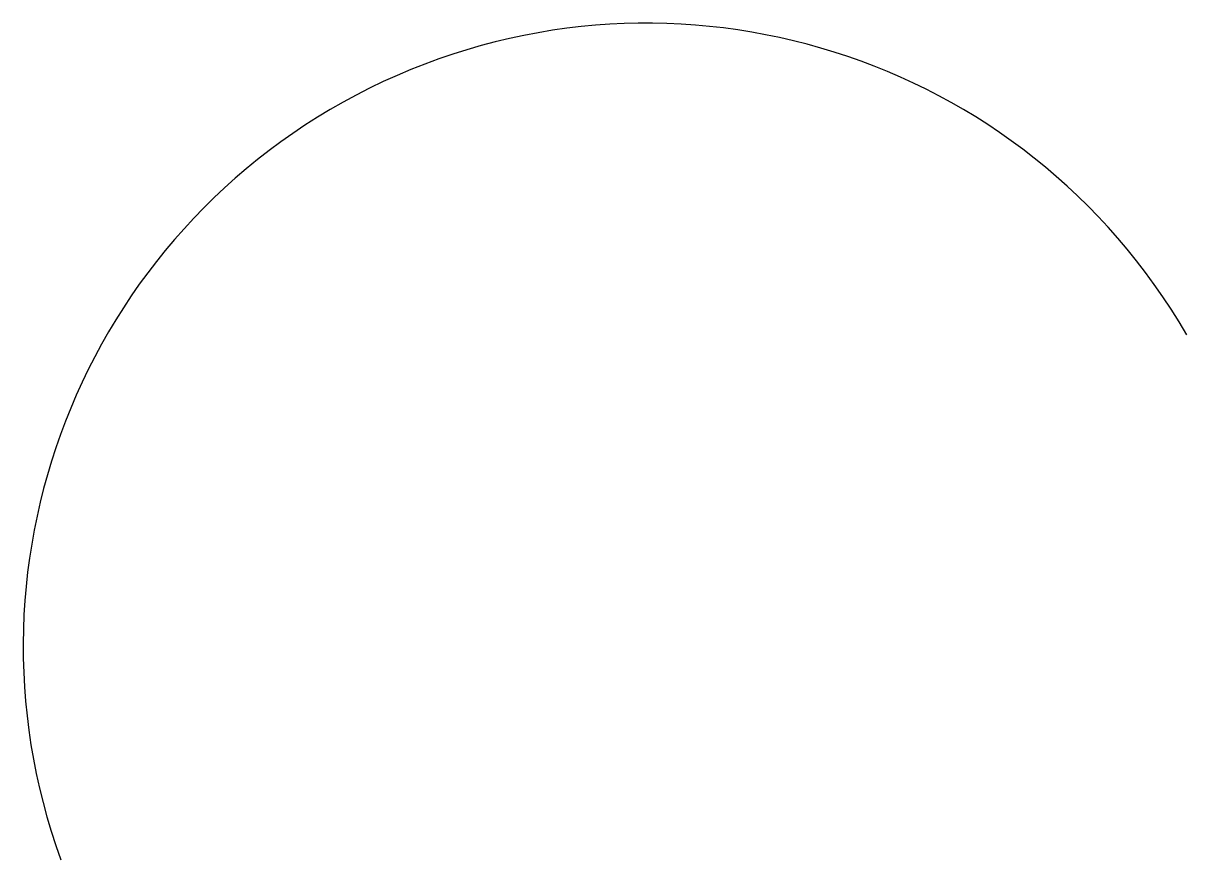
# Model space of a CAD drawing. Header units: millimetres. Extents: x -2 to 20.4, y -9.1 to 7.
import ezdxf

# ---------------------------------------------------------------- set-up
doc = ezdxf.new("R2010")
doc.units = ezdxf.units.MM

msp = doc.modelspace()

# ---------------------------------------------------------------- linework, layer by layer
msp.add_arc((10, -5), 12, 30, 200)

doc.saveas('drawing.dxf')
